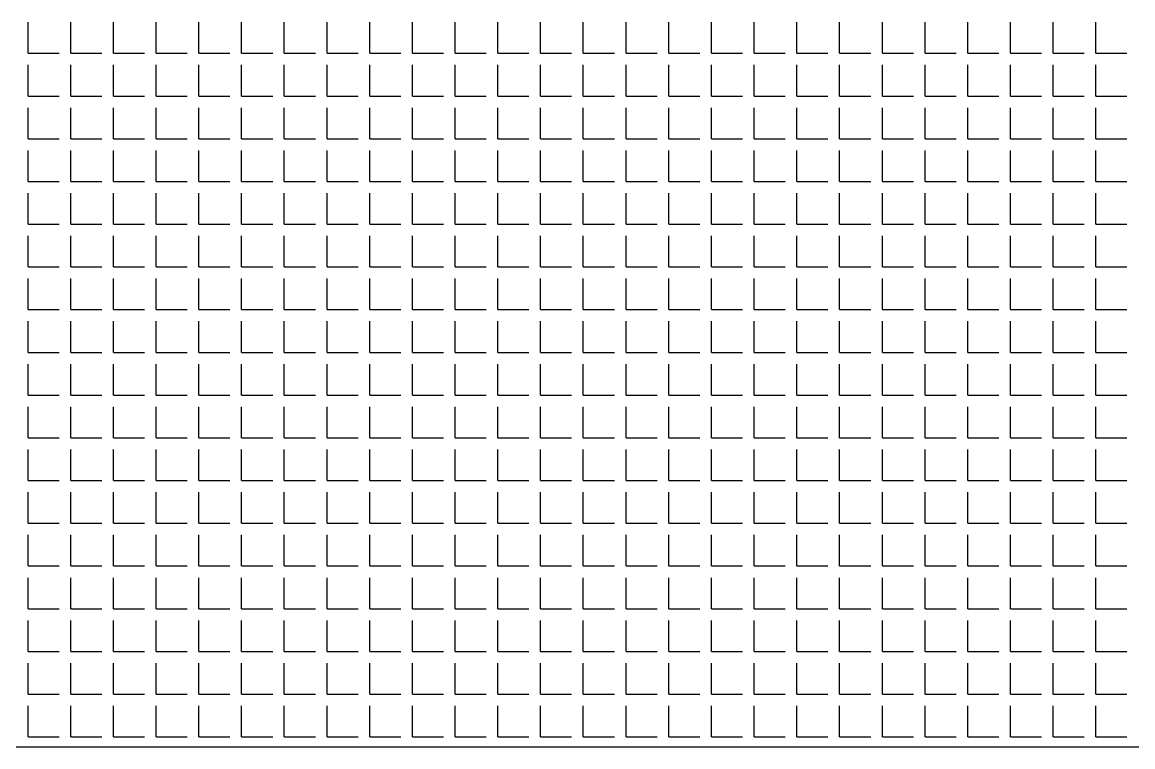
# Model space of a CAD drawing. Header units: millimetres. Extents: x -2063041 to -1932644, y 197605868 to 197643080.
# Drawn here: x -2047919 to -2047783.4, y 197626939.8 to 197627028.2 of the extents above; entities that cross this region are included whole.
import ezdxf

# ---------------------------------------------------------------- set-up
doc = ezdxf.new("R2010")
doc.units = ezdxf.units.MM
doc.layers.add('СКУД', color=7, linetype='Continuous')

msp = doc.modelspace()

# ---------------------------------------------------------------- linework, layer by layer
at = {"layer": 'СКУД', "color": 18, "true_color": 0x000000}
for p, q in [((-2047918.28, 197627024.39), (-2047918.28, 197627028.18)), ((-2047913.07, 197627024.39), (-2047913.07, 197627028.18)), ((-2047907.85, 197627024.39), (-2047907.85, 197627028.18)), ((-2047902.64, 197627024.39), (-2047902.64, 197627028.18)), ((-2047897.43, 197627024.39), (-2047897.43, 197627028.18)), ((-2047892.21, 197627024.39), (-2047892.21, 197627028.18)), ((-2047887, 197627024.39), (-2047887, 197627028.18)), ((-2047881.79, 197627024.39), (-2047881.79, 197627028.18)), ((-2047876.57, 197627024.39), (-2047876.57, 197627028.18)), ((-2047871.36, 197627024.39), (-2047871.36, 197627028.18)), ((-2047866.15, 197627024.39), (-2047866.15, 197627028.18)), ((-2047860.93, 197627024.39), (-2047860.93, 197627028.18)), ((-2047855.72, 197627024.39), (-2047855.72, 197627028.18)), ((-2047850.51, 197627024.39), (-2047850.51, 197627028.18)), ((-2047845.29, 197627024.39), (-2047845.29, 197627028.18)), ((-2047840.08, 197627024.39), (-2047840.08, 197627028.18)), ((-2047834.87, 197627024.39), (-2047834.87, 197627028.18)), ((-2047829.65, 197627024.39), (-2047829.65, 197627028.18)), ((-2047824.44, 197627024.39), (-2047824.44, 197627028.18)), ((-2047819.23, 197627024.39), (-2047819.23, 197627028.18)), ((-2047814.01, 197627024.39), (-2047814.01, 197627028.18)), ((-2047808.8, 197627024.39), (-2047808.8, 197627028.18)), ((-2047803.59, 197627024.39), (-2047803.59, 197627028.18)), ((-2047798.37, 197627024.39), (-2047798.37, 197627028.18)), ((-2047793.16, 197627024.39), (-2047793.16, 197627028.18)), ((-2047787.95, 197627024.39), (-2047787.95, 197627028.18)), ((-2047918.28, 197627024.39), (-2047914.49, 197627024.39)), ((-2047913.07, 197627024.39), (-2047909.27, 197627024.39)), ((-2047907.85, 197627024.39), (-2047904.06, 197627024.39)), ((-2047902.64, 197627024.39), (-2047898.85, 197627024.39)), ((-2047897.43, 197627024.39), (-2047893.63, 197627024.39)), ((-2047892.21, 197627024.39), (-2047888.42, 197627024.39)), ((-2047887, 197627024.39), (-2047883.21, 197627024.39)), ((-2047881.79, 197627024.39), (-2047877.99, 197627024.39)), ((-2047876.57, 197627024.39), (-2047872.78, 197627024.39)), ((-2047871.36, 197627024.39), (-2047867.57, 197627024.39)), ((-2047866.15, 197627024.39), (-2047862.35, 197627024.39)), ((-2047860.93, 197627024.39), (-2047857.14, 197627024.39)), ((-2047855.72, 197627024.39), (-2047851.93, 197627024.39)), ((-2047850.51, 197627024.39), (-2047846.71, 197627024.39)), ((-2047845.29, 197627024.39), (-2047841.5, 197627024.39)), ((-2047840.08, 197627024.39), (-2047836.29, 197627024.39)), ((-2047834.87, 197627024.39), (-2047831.07, 197627024.39)), ((-2047829.65, 197627024.39), (-2047825.86, 197627024.39)), ((-2047824.44, 197627024.39), (-2047820.65, 197627024.39)), ((-2047819.23, 197627024.39), (-2047815.43, 197627024.39)), ((-2047814.01, 197627024.39), (-2047810.22, 197627024.39)), ((-2047808.8, 197627024.39), (-2047805.01, 197627024.39)), ((-2047803.59, 197627024.39), (-2047799.79, 197627024.39)), ((-2047798.37, 197627024.39), (-2047794.58, 197627024.39)), ((-2047793.16, 197627024.39), (-2047789.37, 197627024.39)), ((-2047787.95, 197627024.39), (-2047784.15, 197627024.39)), ((-2047918.28, 197627019.17), (-2047918.28, 197627022.96)), ((-2047913.07, 197627019.17), (-2047913.07, 197627022.96)), ((-2047907.85, 197627019.17), (-2047907.85, 197627022.96)), ((-2047902.64, 197627019.17), (-2047902.64, 197627022.96)), ((-2047897.43, 197627019.17), (-2047897.43, 197627022.96)), ((-2047892.21, 197627019.17), (-2047892.21, 197627022.96)), ((-2047887, 197627019.17), (-2047887, 197627022.96)), ((-2047881.79, 197627019.17), (-2047881.79, 197627022.96)), ((-2047876.57, 197627019.17), (-2047876.57, 197627022.96)), ((-2047871.36, 197627019.17), (-2047871.36, 197627022.96)), ((-2047866.15, 197627019.17), (-2047866.15, 197627022.96)), ((-2047860.93, 197627019.17), (-2047860.93, 197627022.96)), ((-2047855.72, 197627019.17), (-2047855.72, 197627022.96)), ((-2047850.51, 197627019.17), (-2047850.51, 197627022.96)), ((-2047845.29, 197627019.17), (-2047845.29, 197627022.96)), ((-2047840.08, 197627019.17), (-2047840.08, 197627022.96)), ((-2047834.87, 197627019.17), (-2047834.87, 197627022.96)), ((-2047829.65, 197627019.17), (-2047829.65, 197627022.96)), ((-2047824.44, 197627019.17), (-2047824.44, 197627022.96)), ((-2047819.23, 197627019.17), (-2047819.23, 197627022.96)), ((-2047814.01, 197627019.17), (-2047814.01, 197627022.96)), ((-2047808.8, 197627019.17), (-2047808.8, 197627022.96)), ((-2047803.59, 197627019.17), (-2047803.59, 197627022.96)), ((-2047798.37, 197627019.17), (-2047798.37, 197627022.96)), ((-2047793.16, 197627019.17), (-2047793.16, 197627022.96)), ((-2047787.95, 197627019.17), (-2047787.95, 197627022.96)), ((-2047918.28, 197627019.17), (-2047914.49, 197627019.17)), ((-2047913.07, 197627019.17), (-2047909.27, 197627019.17)), ((-2047907.85, 197627019.17), (-2047904.06, 197627019.17)), ((-2047902.64, 197627019.17), (-2047898.85, 197627019.17)), ((-2047897.43, 197627019.17), (-2047893.63, 197627019.17)), ((-2047892.21, 197627019.17), (-2047888.42, 197627019.17)), ((-2047887, 197627019.17), (-2047883.21, 197627019.17)), ((-2047881.79, 197627019.17), (-2047877.99, 197627019.17)), ((-2047876.57, 197627019.17), (-2047872.78, 197627019.17)), ((-2047871.36, 197627019.17), (-2047867.57, 197627019.17)), ((-2047866.15, 197627019.17), (-2047862.35, 197627019.17)), ((-2047860.93, 197627019.17), (-2047857.14, 197627019.17)), ((-2047855.72, 197627019.17), (-2047851.93, 197627019.17)), ((-2047850.51, 197627019.17), (-2047846.71, 197627019.17)), ((-2047845.29, 197627019.17), (-2047841.5, 197627019.17)), ((-2047840.08, 197627019.17), (-2047836.29, 197627019.17)), ((-2047834.87, 197627019.17), (-2047831.07, 197627019.17)), ((-2047829.65, 197627019.17), (-2047825.86, 197627019.17)), ((-2047824.44, 197627019.17), (-2047820.65, 197627019.17)), ((-2047819.23, 197627019.17), (-2047815.43, 197627019.17)), ((-2047814.01, 197627019.17), (-2047810.22, 197627019.17)), ((-2047808.8, 197627019.17), (-2047805.01, 197627019.17)), ((-2047803.59, 197627019.17), (-2047799.79, 197627019.17)), ((-2047798.37, 197627019.17), (-2047794.58, 197627019.17)), ((-2047793.16, 197627019.17), (-2047789.37, 197627019.17)), ((-2047787.95, 197627019.17), (-2047784.15, 197627019.17)), ((-2047918.28, 197627013.96), (-2047918.28, 197627017.75)), ((-2047913.07, 197627013.96), (-2047913.07, 197627017.75)), ((-2047907.85, 197627013.96), (-2047907.85, 197627017.75)), ((-2047902.64, 197627013.96), (-2047902.64, 197627017.75)), ((-2047897.43, 197627013.96), (-2047897.43, 197627017.75)), ((-2047892.21, 197627013.96), (-2047892.21, 197627017.75)), ((-2047887, 197627013.96), (-2047887, 197627017.75)), ((-2047881.79, 197627013.96), (-2047881.79, 197627017.75)), ((-2047876.57, 197627013.96), (-2047876.57, 197627017.75)), ((-2047871.36, 197627013.96), (-2047871.36, 197627017.75)), ((-2047866.15, 197627013.96), (-2047866.15, 197627017.75)), ((-2047860.93, 197627013.96), (-2047860.93, 197627017.75)), ((-2047855.72, 197627013.96), (-2047855.72, 197627017.75)), ((-2047850.51, 197627013.96), (-2047850.51, 197627017.75)), ((-2047845.29, 197627013.96), (-2047845.29, 197627017.75)), ((-2047840.08, 197627013.96), (-2047840.08, 197627017.75)), ((-2047834.87, 197627013.96), (-2047834.87, 197627017.75)), ((-2047829.65, 197627013.96), (-2047829.65, 197627017.75)), ((-2047824.44, 197627013.96), (-2047824.44, 197627017.75)), ((-2047819.23, 197627013.96), (-2047819.23, 197627017.75)), ((-2047814.01, 197627013.96), (-2047814.01, 197627017.75)), ((-2047808.8, 197627013.96), (-2047808.8, 197627017.75)), ((-2047803.59, 197627013.96), (-2047803.59, 197627017.75)), ((-2047798.37, 197627013.96), (-2047798.37, 197627017.75)), ((-2047793.16, 197627013.96), (-2047793.16, 197627017.75)), ((-2047787.95, 197627013.96), (-2047787.95, 197627017.75)), ((-2047918.28, 197627013.96), (-2047914.49, 197627013.96)), ((-2047913.07, 197627013.96), (-2047909.27, 197627013.96)), ((-2047907.85, 197627013.96), (-2047904.06, 197627013.96)), ((-2047902.64, 197627013.96), (-2047898.85, 197627013.96)), ((-2047897.43, 197627013.96), (-2047893.63, 197627013.96)), ((-2047892.21, 197627013.96), (-2047888.42, 197627013.96)), ((-2047887, 197627013.96), (-2047883.21, 197627013.96)), ((-2047881.79, 197627013.96), (-2047877.99, 197627013.96)), ((-2047876.57, 197627013.96), (-2047872.78, 197627013.96)), ((-2047871.36, 197627013.96), (-2047867.57, 197627013.96)), ((-2047866.15, 197627013.96), (-2047862.35, 197627013.96)), ((-2047860.93, 197627013.96), (-2047857.14, 197627013.96)), ((-2047855.72, 197627013.96), (-2047851.93, 197627013.96)), ((-2047850.51, 197627013.96), (-2047846.71, 197627013.96)), ((-2047845.29, 197627013.96), (-2047841.5, 197627013.96)), ((-2047840.08, 197627013.96), (-2047836.29, 197627013.96)), ((-2047834.87, 197627013.96), (-2047831.07, 197627013.96)), ((-2047829.65, 197627013.96), (-2047825.86, 197627013.96)), ((-2047824.44, 197627013.96), (-2047820.65, 197627013.96)), ((-2047819.23, 197627013.96), (-2047815.43, 197627013.96)), ((-2047814.01, 197627013.96), (-2047810.22, 197627013.96)), ((-2047808.8, 197627013.96), (-2047805.01, 197627013.96)), ((-2047803.59, 197627013.96), (-2047799.79, 197627013.96)), ((-2047798.37, 197627013.96), (-2047794.58, 197627013.96)), ((-2047793.16, 197627013.96), (-2047789.37, 197627013.96)), ((-2047787.95, 197627013.96), (-2047784.15, 197627013.96)), ((-2047918.28, 197627008.75), (-2047918.28, 197627012.54)), ((-2047913.07, 197627008.75), (-2047913.07, 197627012.54)), ((-2047907.85, 197627008.75), (-2047907.85, 197627012.54)), ((-2047902.64, 197627008.75), (-2047902.64, 197627012.54)), ((-2047897.43, 197627008.75), (-2047897.43, 197627012.54)), ((-2047892.21, 197627008.75), (-2047892.21, 197627012.54)), ((-2047887, 197627008.75), (-2047887, 197627012.54)), ((-2047881.79, 197627008.75), (-2047881.79, 197627012.54)), ((-2047876.57, 197627008.75), (-2047876.57, 197627012.54)), ((-2047871.36, 197627008.75), (-2047871.36, 197627012.54)), ((-2047866.15, 197627008.75), (-2047866.15, 197627012.54)), ((-2047860.93, 197627008.75), (-2047860.93, 197627012.54)), ((-2047855.72, 197627008.75), (-2047855.72, 197627012.54)), ((-2047850.51, 197627008.75), (-2047850.51, 197627012.54)), ((-2047845.29, 197627008.75), (-2047845.29, 197627012.54)), ((-2047840.08, 197627008.75), (-2047840.08, 197627012.54)), ((-2047834.87, 197627008.75), (-2047834.87, 197627012.54)), ((-2047829.65, 197627008.75), (-2047829.65, 197627012.54)), ((-2047824.44, 197627008.75), (-2047824.44, 197627012.54)), ((-2047819.23, 197627008.75), (-2047819.23, 197627012.54)), ((-2047814.01, 197627008.75), (-2047814.01, 197627012.54)), ((-2047808.8, 197627008.75), (-2047808.8, 197627012.54)), ((-2047803.59, 197627008.75), (-2047803.59, 197627012.54)), ((-2047798.37, 197627008.75), (-2047798.37, 197627012.54)), ((-2047793.16, 197627008.75), (-2047793.16, 197627012.54)), ((-2047787.95, 197627008.75), (-2047787.95, 197627012.54)), ((-2047918.28, 197627008.75), (-2047914.49, 197627008.75)), ((-2047913.07, 197627008.75), (-2047909.27, 197627008.75)), ((-2047907.85, 197627008.75), (-2047904.06, 197627008.75)), ((-2047902.64, 197627008.75), (-2047898.85, 197627008.75)), ((-2047897.43, 197627008.75), (-2047893.63, 197627008.75)), ((-2047892.21, 197627008.75), (-2047888.42, 197627008.75)), ((-2047887, 197627008.75), (-2047883.21, 197627008.75)), ((-2047881.79, 197627008.75), (-2047877.99, 197627008.75)), ((-2047876.57, 197627008.75), (-2047872.78, 197627008.75)), ((-2047871.36, 197627008.75), (-2047867.57, 197627008.75)), ((-2047866.15, 197627008.75), (-2047862.35, 197627008.75)), ((-2047860.93, 197627008.75), (-2047857.14, 197627008.75)), ((-2047855.72, 197627008.75), (-2047851.93, 197627008.75)), ((-2047850.51, 197627008.75), (-2047846.71, 197627008.75)), ((-2047845.29, 197627008.75), (-2047841.5, 197627008.75)), ((-2047840.08, 197627008.75), (-2047836.29, 197627008.75)), ((-2047834.87, 197627008.75), (-2047831.07, 197627008.75)), ((-2047829.65, 197627008.75), (-2047825.86, 197627008.75)), ((-2047824.44, 197627008.75), (-2047820.65, 197627008.75)), ((-2047819.23, 197627008.75), (-2047815.43, 197627008.75)), ((-2047814.01, 197627008.75), (-2047810.22, 197627008.75)), ((-2047808.8, 197627008.75), (-2047805.01, 197627008.75)), ((-2047803.59, 197627008.75), (-2047799.79, 197627008.75)), ((-2047798.37, 197627008.75), (-2047794.58, 197627008.75)), ((-2047793.16, 197627008.75), (-2047789.37, 197627008.75)), ((-2047787.95, 197627008.75), (-2047784.15, 197627008.75)), ((-2047918.28, 197627003.53), (-2047918.28, 197627007.32)), ((-2047913.07, 197627003.53), (-2047913.07, 197627007.32)), ((-2047907.85, 197627003.53), (-2047907.85, 197627007.32)), ((-2047902.64, 197627003.53), (-2047902.64, 197627007.32)), ((-2047897.43, 197627003.53), (-2047897.43, 197627007.32)), ((-2047892.21, 197627003.53), (-2047892.21, 197627007.32)), ((-2047887, 197627003.53), (-2047887, 197627007.32)), ((-2047881.79, 197627003.53), (-2047881.79, 197627007.32)), ((-2047876.57, 197627003.53), (-2047876.57, 197627007.32)), ((-2047871.36, 197627003.53), (-2047871.36, 197627007.32)), ((-2047866.15, 197627003.53), (-2047866.15, 197627007.32)), ((-2047860.93, 197627003.53), (-2047860.93, 197627007.32)), ((-2047855.72, 197627003.53), (-2047855.72, 197627007.32)), ((-2047850.51, 197627003.53), (-2047850.51, 197627007.32)), ((-2047845.29, 197627003.53), (-2047845.29, 197627007.32)), ((-2047840.08, 197627003.53), (-2047840.08, 197627007.32)), ((-2047834.87, 197627003.53), (-2047834.87, 197627007.32)), ((-2047829.65, 197627003.53), (-2047829.65, 197627007.32)), ((-2047824.44, 197627003.53), (-2047824.44, 197627007.32)), ((-2047819.23, 197627003.53), (-2047819.23, 197627007.32)), ((-2047814.01, 197627003.53), (-2047814.01, 197627007.32)), ((-2047808.8, 197627003.53), (-2047808.8, 197627007.32)), ((-2047803.59, 197627003.53), (-2047803.59, 197627007.32)), ((-2047798.37, 197627003.53), (-2047798.37, 197627007.32)), ((-2047793.16, 197627003.53), (-2047793.16, 197627007.32)), ((-2047787.95, 197627003.53), (-2047787.95, 197627007.32)), ((-2047918.28, 197627003.53), (-2047914.49, 197627003.53)), ((-2047913.07, 197627003.53), (-2047909.27, 197627003.53)), ((-2047907.85, 197627003.53), (-2047904.06, 197627003.53)), ((-2047902.64, 197627003.53), (-2047898.85, 197627003.53)), ((-2047897.43, 197627003.53), (-2047893.63, 197627003.53)), ((-2047892.21, 197627003.53), (-2047888.42, 197627003.53)), ((-2047887, 197627003.53), (-2047883.21, 197627003.53)), ((-2047881.79, 197627003.53), (-2047877.99, 197627003.53)), ((-2047876.57, 197627003.53), (-2047872.78, 197627003.53)), ((-2047871.36, 197627003.53), (-2047867.57, 197627003.53)), ((-2047866.15, 197627003.53), (-2047862.35, 197627003.53)), ((-2047860.93, 197627003.53), (-2047857.14, 197627003.53)), ((-2047855.72, 197627003.53), (-2047851.93, 197627003.53)), ((-2047850.51, 197627003.53), (-2047846.71, 197627003.53)), ((-2047845.29, 197627003.53), (-2047841.5, 197627003.53)), ((-2047840.08, 197627003.53), (-2047836.29, 197627003.53)), ((-2047834.87, 197627003.53), (-2047831.07, 197627003.53)), ((-2047829.65, 197627003.53), (-2047825.86, 197627003.53)), ((-2047824.44, 197627003.53), (-2047820.65, 197627003.53)), ((-2047819.23, 197627003.53), (-2047815.43, 197627003.53)), ((-2047814.01, 197627003.53), (-2047810.22, 197627003.53)), ((-2047808.8, 197627003.53), (-2047805.01, 197627003.53)), ((-2047803.59, 197627003.53), (-2047799.79, 197627003.53)), ((-2047798.37, 197627003.53), (-2047794.58, 197627003.53)), ((-2047793.16, 197627003.53), (-2047789.37, 197627003.53)), ((-2047787.95, 197627003.53), (-2047784.15, 197627003.53)), ((-2047918.28, 197626998.32), (-2047918.28, 197627002.11)), ((-2047913.07, 197626998.32), (-2047913.07, 197627002.11)), ((-2047907.85, 197626998.32), (-2047907.85, 197627002.11)), ((-2047902.64, 197626998.32), (-2047902.64, 197627002.11)), ((-2047897.43, 197626998.32), (-2047897.43, 197627002.11)), ((-2047892.21, 197626998.32), (-2047892.21, 197627002.11)), ((-2047887, 197626998.32), (-2047887, 197627002.11)), ((-2047881.79, 197626998.32), (-2047881.79, 197627002.11)), ((-2047876.57, 197626998.32), (-2047876.57, 197627002.11)), ((-2047871.36, 197626998.32), (-2047871.36, 197627002.11)), ((-2047866.15, 197626998.32), (-2047866.15, 197627002.11)), ((-2047860.93, 197626998.32), (-2047860.93, 197627002.11)), ((-2047855.72, 197626998.32), (-2047855.72, 197627002.11)), ((-2047850.51, 197626998.32), (-2047850.51, 197627002.11)), ((-2047845.29, 197626998.32), (-2047845.29, 197627002.11)), ((-2047840.08, 197626998.32), (-2047840.08, 197627002.11)), ((-2047834.87, 197626998.32), (-2047834.87, 197627002.11)), ((-2047829.65, 197626998.32), (-2047829.65, 197627002.11)), ((-2047824.44, 197626998.32), (-2047824.44, 197627002.11)), ((-2047819.23, 197626998.32), (-2047819.23, 197627002.11)), ((-2047814.01, 197626998.32), (-2047814.01, 197627002.11)), ((-2047808.8, 197626998.32), (-2047808.8, 197627002.11)), ((-2047803.59, 197626998.32), (-2047803.59, 197627002.11)), ((-2047798.37, 197626998.32), (-2047798.37, 197627002.11)), ((-2047793.16, 197626998.32), (-2047793.16, 197627002.11)), ((-2047787.95, 197626998.32), (-2047787.95, 197627002.11)), ((-2047918.28, 197626998.32), (-2047914.49, 197626998.32)), ((-2047913.07, 197626998.32), (-2047909.27, 197626998.32)), ((-2047907.85, 197626998.32), (-2047904.06, 197626998.32)), ((-2047902.64, 197626998.32), (-2047898.85, 197626998.32)), ((-2047897.43, 197626998.32), (-2047893.63, 197626998.32)), ((-2047892.21, 197626998.32), (-2047888.42, 197626998.32)), ((-2047887, 197626998.32), (-2047883.21, 197626998.32)), ((-2047881.79, 197626998.32), (-2047877.99, 197626998.32)), ((-2047876.57, 197626998.32), (-2047872.78, 197626998.32)), ((-2047871.36, 197626998.32), (-2047867.57, 197626998.32)), ((-2047866.15, 197626998.32), (-2047862.35, 197626998.32)), ((-2047860.93, 197626998.32), (-2047857.14, 197626998.32)), ((-2047855.72, 197626998.32), (-2047851.93, 197626998.32)), ((-2047850.51, 197626998.32), (-2047846.71, 197626998.32)), ((-2047845.29, 197626998.32), (-2047841.5, 197626998.32)), ((-2047840.08, 197626998.32), (-2047836.29, 197626998.32)), ((-2047834.87, 197626998.32), (-2047831.07, 197626998.32)), ((-2047829.65, 197626998.32), (-2047825.86, 197626998.32)), ((-2047824.44, 197626998.32), (-2047820.65, 197626998.32)), ((-2047819.23, 197626998.32), (-2047815.43, 197626998.32)), ((-2047814.01, 197626998.32), (-2047810.22, 197626998.32)), ((-2047808.8, 197626998.32), (-2047805.01, 197626998.32)), ((-2047803.59, 197626998.32), (-2047799.79, 197626998.32)), ((-2047798.37, 197626998.32), (-2047794.58, 197626998.32)), ((-2047793.16, 197626998.32), (-2047789.37, 197626998.32)), ((-2047787.95, 197626998.32), (-2047784.15, 197626998.32)), ((-2047918.28, 197626993.11), (-2047918.28, 197626996.9)), ((-2047913.07, 197626993.11), (-2047913.07, 197626996.9)), ((-2047907.85, 197626993.11), (-2047907.85, 197626996.9)), ((-2047902.64, 197626993.11), (-2047902.64, 197626996.9)), ((-2047897.43, 197626993.11), (-2047897.43, 197626996.9)), ((-2047892.21, 197626993.11), (-2047892.21, 197626996.9)), ((-2047887, 197626993.11), (-2047887, 197626996.9)), ((-2047881.79, 197626993.11), (-2047881.79, 197626996.9)), ((-2047876.57, 197626993.11), (-2047876.57, 197626996.9)), ((-2047871.36, 197626993.11), (-2047871.36, 197626996.9)), ((-2047866.15, 197626993.11), (-2047866.15, 197626996.9)), ((-2047860.93, 197626993.11), (-2047860.93, 197626996.9)), ((-2047855.72, 197626993.11), (-2047855.72, 197626996.9)), ((-2047850.51, 197626993.11), (-2047850.51, 197626996.9)), ((-2047845.29, 197626993.11), (-2047845.29, 197626996.9)), ((-2047840.08, 197626993.11), (-2047840.08, 197626996.9)), ((-2047834.87, 197626993.11), (-2047834.87, 197626996.9)), ((-2047829.65, 197626993.11), (-2047829.65, 197626996.9)), ((-2047824.44, 197626993.11), (-2047824.44, 197626996.9)), ((-2047819.23, 197626993.11), (-2047819.23, 197626996.9)), ((-2047814.01, 197626993.11), (-2047814.01, 197626996.9)), ((-2047808.8, 197626993.11), (-2047808.8, 197626996.9)), ((-2047803.59, 197626993.11), (-2047803.59, 197626996.9)), ((-2047798.37, 197626993.11), (-2047798.37, 197626996.9)), ((-2047793.16, 197626993.11), (-2047793.16, 197626996.9)), ((-2047787.95, 197626993.11), (-2047787.95, 197626996.9)), ((-2047918.28, 197626993.11), (-2047914.49, 197626993.11)), ((-2047913.07, 197626993.11), (-2047909.27, 197626993.11)), ((-2047907.85, 197626993.11), (-2047904.06, 197626993.11)), ((-2047902.64, 197626993.11), (-2047898.85, 197626993.11)), ((-2047897.43, 197626993.11), (-2047893.63, 197626993.11)), ((-2047892.21, 197626993.11), (-2047888.42, 197626993.11)), ((-2047887, 197626993.11), (-2047883.21, 197626993.11)), ((-2047881.79, 197626993.11), (-2047877.99, 197626993.11)), ((-2047876.57, 197626993.11), (-2047872.78, 197626993.11)), ((-2047871.36, 197626993.11), (-2047867.57, 197626993.11)), ((-2047866.15, 197626993.11), (-2047862.35, 197626993.11)), ((-2047860.93, 197626993.11), (-2047857.14, 197626993.11)), ((-2047855.72, 197626993.11), (-2047851.93, 197626993.11)), ((-2047850.51, 197626993.11), (-2047846.71, 197626993.11)), ((-2047845.29, 197626993.11), (-2047841.5, 197626993.11)), ((-2047840.08, 197626993.11), (-2047836.29, 197626993.11)), ((-2047834.87, 197626993.11), (-2047831.07, 197626993.11)), ((-2047829.65, 197626993.11), (-2047825.86, 197626993.11)), ((-2047824.44, 197626993.11), (-2047820.65, 197626993.11)), ((-2047819.23, 197626993.11), (-2047815.43, 197626993.11)), ((-2047814.01, 197626993.11), (-2047810.22, 197626993.11)), ((-2047808.8, 197626993.11), (-2047805.01, 197626993.11)), ((-2047803.59, 197626993.11), (-2047799.79, 197626993.11)), ((-2047798.37, 197626993.11), (-2047794.58, 197626993.11)), ((-2047793.16, 197626993.11), (-2047789.37, 197626993.11)), ((-2047787.95, 197626993.11), (-2047784.15, 197626993.11)), ((-2047918.28, 197626987.89), (-2047918.28, 197626991.68)), ((-2047913.07, 197626987.89), (-2047913.07, 197626991.68)), ((-2047907.85, 197626987.89), (-2047907.85, 197626991.68)), ((-2047902.64, 197626987.89), (-2047902.64, 197626991.68)), ((-2047897.43, 197626987.89), (-2047897.43, 197626991.68)), ((-2047892.21, 197626987.89), (-2047892.21, 197626991.68)), ((-2047887, 197626987.89), (-2047887, 197626991.68)), ((-2047881.79, 197626987.89), (-2047881.79, 197626991.68)), ((-2047876.57, 197626987.89), (-2047876.57, 197626991.68)), ((-2047871.36, 197626987.89), (-2047871.36, 197626991.68)), ((-2047866.15, 197626987.89), (-2047866.15, 197626991.68)), ((-2047860.93, 197626987.89), (-2047860.93, 197626991.68)), ((-2047855.72, 197626987.89), (-2047855.72, 197626991.68)), ((-2047850.51, 197626987.89), (-2047850.51, 197626991.68)), ((-2047845.29, 197626987.89), (-2047845.29, 197626991.68)), ((-2047840.08, 197626987.89), (-2047840.08, 197626991.68)), ((-2047834.87, 197626987.89), (-2047834.87, 197626991.68)), ((-2047829.65, 197626987.89), (-2047829.65, 197626991.68)), ((-2047824.44, 197626987.89), (-2047824.44, 197626991.68)), ((-2047819.23, 197626987.89), (-2047819.23, 197626991.68)), ((-2047814.01, 197626987.89), (-2047814.01, 197626991.68)), ((-2047808.8, 197626987.89), (-2047808.8, 197626991.68)), ((-2047803.59, 197626987.89), (-2047803.59, 197626991.68)), ((-2047798.37, 197626987.89), (-2047798.37, 197626991.68)), ((-2047793.16, 197626987.89), (-2047793.16, 197626991.68)), ((-2047787.95, 197626987.89), (-2047787.95, 197626991.68)), ((-2047918.28, 197626987.89), (-2047914.49, 197626987.89)), ((-2047913.07, 197626987.89), (-2047909.27, 197626987.89)), ((-2047907.85, 197626987.89), (-2047904.06, 197626987.89)), ((-2047902.64, 197626987.89), (-2047898.85, 197626987.89)), ((-2047897.43, 197626987.89), (-2047893.63, 197626987.89)), ((-2047892.21, 197626987.89), (-2047888.42, 197626987.89)), ((-2047887, 197626987.89), (-2047883.21, 197626987.89)), ((-2047881.79, 197626987.89), (-2047877.99, 197626987.89)), ((-2047876.57, 197626987.89), (-2047872.78, 197626987.89)), ((-2047871.36, 197626987.89), (-2047867.57, 197626987.89)), ((-2047866.15, 197626987.89), (-2047862.35, 197626987.89)), ((-2047860.93, 197626987.89), (-2047857.14, 197626987.89)), ((-2047855.72, 197626987.89), (-2047851.93, 197626987.89)), ((-2047850.51, 197626987.89), (-2047846.71, 197626987.89)), ((-2047845.29, 197626987.89), (-2047841.5, 197626987.89)), ((-2047840.08, 197626987.89), (-2047836.29, 197626987.89)), ((-2047834.87, 197626987.89), (-2047831.07, 197626987.89)), ((-2047829.65, 197626987.89), (-2047825.86, 197626987.89)), ((-2047824.44, 197626987.89), (-2047820.65, 197626987.89)), ((-2047819.23, 197626987.89), (-2047815.43, 197626987.89)), ((-2047814.01, 197626987.89), (-2047810.22, 197626987.89)), ((-2047808.8, 197626987.89), (-2047805.01, 197626987.89)), ((-2047803.59, 197626987.89), (-2047799.79, 197626987.89)), ((-2047798.37, 197626987.89), (-2047794.58, 197626987.89)), ((-2047793.16, 197626987.89), (-2047789.37, 197626987.89)), ((-2047787.95, 197626987.89), (-2047784.15, 197626987.89)), ((-2047918.28, 197626982.68), (-2047918.28, 197626986.47)), ((-2047913.07, 197626982.68), (-2047913.07, 197626986.47)), ((-2047907.85, 197626982.68), (-2047907.85, 197626986.47)), ((-2047902.64, 197626982.68), (-2047902.64, 197626986.47)), ((-2047897.43, 197626982.68), (-2047897.43, 197626986.47)), ((-2047892.21, 197626982.68), (-2047892.21, 197626986.47)), ((-2047887, 197626982.68), (-2047887, 197626986.47)), ((-2047881.79, 197626982.68), (-2047881.79, 197626986.47)), ((-2047876.57, 197626982.68), (-2047876.57, 197626986.47)), ((-2047871.36, 197626982.68), (-2047871.36, 197626986.47)), ((-2047866.15, 197626982.68), (-2047866.15, 197626986.47)), ((-2047860.93, 197626982.68), (-2047860.93, 197626986.47)), ((-2047855.72, 197626982.68), (-2047855.72, 197626986.47)), ((-2047850.51, 197626982.68), (-2047850.51, 197626986.47)), ((-2047845.29, 197626982.68), (-2047845.29, 197626986.47)), ((-2047840.08, 197626982.68), (-2047840.08, 197626986.47)), ((-2047834.87, 197626982.68), (-2047834.87, 197626986.47)), ((-2047829.65, 197626982.68), (-2047829.65, 197626986.47)), ((-2047824.44, 197626982.68), (-2047824.44, 197626986.47)), ((-2047819.23, 197626982.68), (-2047819.23, 197626986.47)), ((-2047814.01, 197626982.68), (-2047814.01, 197626986.47)), ((-2047808.8, 197626982.68), (-2047808.8, 197626986.47)), ((-2047803.59, 197626982.68), (-2047803.59, 197626986.47)), ((-2047798.37, 197626982.68), (-2047798.37, 197626986.47)), ((-2047793.16, 197626982.68), (-2047793.16, 197626986.47)), ((-2047787.95, 197626982.68), (-2047787.95, 197626986.47)), ((-2047918.28, 197626982.68), (-2047914.49, 197626982.68)), ((-2047913.07, 197626982.68), (-2047909.27, 197626982.68)), ((-2047907.85, 197626982.68), (-2047904.06, 197626982.68)), ((-2047902.64, 197626982.68), (-2047898.85, 197626982.68)), ((-2047897.43, 197626982.68), (-2047893.63, 197626982.68)), ((-2047892.21, 197626982.68), (-2047888.42, 197626982.68)), ((-2047887, 197626982.68), (-2047883.21, 197626982.68)), ((-2047881.79, 197626982.68), (-2047877.99, 197626982.68)), ((-2047876.57, 197626982.68), (-2047872.78, 197626982.68)), ((-2047871.36, 197626982.68), (-2047867.57, 197626982.68)), ((-2047866.15, 197626982.68), (-2047862.35, 197626982.68)), ((-2047860.93, 197626982.68), (-2047857.14, 197626982.68)), ((-2047855.72, 197626982.68), (-2047851.93, 197626982.68)), ((-2047850.51, 197626982.68), (-2047846.71, 197626982.68)), ((-2047845.29, 197626982.68), (-2047841.5, 197626982.68)), ((-2047840.08, 197626982.68), (-2047836.29, 197626982.68)), ((-2047834.87, 197626982.68), (-2047831.07, 197626982.68)), ((-2047829.65, 197626982.68), (-2047825.86, 197626982.68)), ((-2047824.44, 197626982.68), (-2047820.65, 197626982.68)), ((-2047819.23, 197626982.68), (-2047815.43, 197626982.68)), ((-2047814.01, 197626982.68), (-2047810.22, 197626982.68)), ((-2047808.8, 197626982.68), (-2047805.01, 197626982.68)), ((-2047803.59, 197626982.68), (-2047799.79, 197626982.68)), ((-2047798.37, 197626982.68), (-2047794.58, 197626982.68)), ((-2047793.16, 197626982.68), (-2047789.37, 197626982.68)), ((-2047787.95, 197626982.68), (-2047784.15, 197626982.68)), ((-2047918.28, 197626977.47), (-2047918.28, 197626981.26)), ((-2047913.07, 197626977.47), (-2047913.07, 197626981.26)), ((-2047907.85, 197626977.47), (-2047907.85, 197626981.26)), ((-2047902.64, 197626977.47), (-2047902.64, 197626981.26)), ((-2047897.43, 197626977.47), (-2047897.43, 197626981.26)), ((-2047892.21, 197626977.47), (-2047892.21, 197626981.26)), ((-2047887, 197626977.47), (-2047887, 197626981.26)), ((-2047881.79, 197626977.47), (-2047881.79, 197626981.26)), ((-2047876.57, 197626977.47), (-2047876.57, 197626981.26)), ((-2047871.36, 197626977.47), (-2047871.36, 197626981.26)), ((-2047866.15, 197626977.47), (-2047866.15, 197626981.26)), ((-2047860.93, 197626977.47), (-2047860.93, 197626981.26)), ((-2047855.72, 197626977.47), (-2047855.72, 197626981.26)), ((-2047850.51, 197626977.47), (-2047850.51, 197626981.26)), ((-2047845.29, 197626977.47), (-2047845.29, 197626981.26)), ((-2047840.08, 197626977.47), (-2047840.08, 197626981.26)), ((-2047834.87, 197626977.47), (-2047834.87, 197626981.26)), ((-2047829.65, 197626977.47), (-2047829.65, 197626981.26)), ((-2047824.44, 197626977.47), (-2047824.44, 197626981.26)), ((-2047819.23, 197626977.47), (-2047819.23, 197626981.26)), ((-2047814.01, 197626977.47), (-2047814.01, 197626981.26)), ((-2047808.8, 197626977.47), (-2047808.8, 197626981.26)), ((-2047803.59, 197626977.47), (-2047803.59, 197626981.26)), ((-2047798.37, 197626977.47), (-2047798.37, 197626981.26)), ((-2047793.16, 197626977.47), (-2047793.16, 197626981.26)), ((-2047787.95, 197626977.47), (-2047787.95, 197626981.26)), ((-2047918.28, 197626977.47), (-2047914.49, 197626977.47)), ((-2047913.07, 197626977.47), (-2047909.27, 197626977.47)), ((-2047907.85, 197626977.47), (-2047904.06, 197626977.47)), ((-2047902.64, 197626977.47), (-2047898.85, 197626977.47)), ((-2047897.43, 197626977.47), (-2047893.63, 197626977.47)), ((-2047892.21, 197626977.47), (-2047888.42, 197626977.47)), ((-2047887, 197626977.47), (-2047883.21, 197626977.47)), ((-2047881.79, 197626977.47), (-2047877.99, 197626977.47)), ((-2047876.57, 197626977.47), (-2047872.78, 197626977.47)), ((-2047871.36, 197626977.47), (-2047867.57, 197626977.47)), ((-2047866.15, 197626977.47), (-2047862.35, 197626977.47)), ((-2047860.93, 197626977.47), (-2047857.14, 197626977.47)), ((-2047855.72, 197626977.47), (-2047851.93, 197626977.47)), ((-2047850.51, 197626977.47), (-2047846.71, 197626977.47)), ((-2047845.29, 197626977.47), (-2047841.5, 197626977.47)), ((-2047840.08, 197626977.47), (-2047836.29, 197626977.47)), ((-2047834.87, 197626977.47), (-2047831.07, 197626977.47)), ((-2047829.65, 197626977.47), (-2047825.86, 197626977.47)), ((-2047824.44, 197626977.47), (-2047820.65, 197626977.47)), ((-2047819.23, 197626977.47), (-2047815.43, 197626977.47)), ((-2047814.01, 197626977.47), (-2047810.22, 197626977.47)), ((-2047808.8, 197626977.47), (-2047805.01, 197626977.47)), ((-2047803.59, 197626977.47), (-2047799.79, 197626977.47)), ((-2047798.37, 197626977.47), (-2047794.58, 197626977.47)), ((-2047793.16, 197626977.47), (-2047789.37, 197626977.47)), ((-2047787.95, 197626977.47), (-2047784.15, 197626977.47)), ((-2047918.28, 197626972.25), (-2047918.28, 197626976.04)), ((-2047913.07, 197626972.25), (-2047913.07, 197626976.04)), ((-2047907.85, 197626972.25), (-2047907.85, 197626976.04)), ((-2047902.64, 197626972.25), (-2047902.64, 197626976.04)), ((-2047897.43, 197626972.25), (-2047897.43, 197626976.04)), ((-2047892.21, 197626972.25), (-2047892.21, 197626976.04)), ((-2047887, 197626972.25), (-2047887, 197626976.04)), ((-2047881.79, 197626972.25), (-2047881.79, 197626976.04)), ((-2047876.57, 197626972.25), (-2047876.57, 197626976.04)), ((-2047871.36, 197626972.25), (-2047871.36, 197626976.04)), ((-2047866.15, 197626972.25), (-2047866.15, 197626976.04)), ((-2047860.93, 197626972.25), (-2047860.93, 197626976.04)), ((-2047855.72, 197626972.25), (-2047855.72, 197626976.04)), ((-2047850.51, 197626972.25), (-2047850.51, 197626976.04)), ((-2047845.29, 197626972.25), (-2047845.29, 197626976.04)), ((-2047840.08, 197626972.25), (-2047840.08, 197626976.04)), ((-2047834.87, 197626972.25), (-2047834.87, 197626976.04)), ((-2047829.65, 197626972.25), (-2047829.65, 197626976.04)), ((-2047824.44, 197626972.25), (-2047824.44, 197626976.04)), ((-2047819.23, 197626972.25), (-2047819.23, 197626976.04)), ((-2047814.01, 197626972.25), (-2047814.01, 197626976.04)), ((-2047808.8, 197626972.25), (-2047808.8, 197626976.04)), ((-2047803.59, 197626972.25), (-2047803.59, 197626976.04)), ((-2047798.37, 197626972.25), (-2047798.37, 197626976.04)), ((-2047793.16, 197626972.25), (-2047793.16, 197626976.04)), ((-2047787.95, 197626972.25), (-2047787.95, 197626976.04)), ((-2047918.28, 197626972.25), (-2047914.49, 197626972.25)), ((-2047913.07, 197626972.25), (-2047909.27, 197626972.25)), ((-2047907.85, 197626972.25), (-2047904.06, 197626972.25)), ((-2047902.64, 197626972.25), (-2047898.85, 197626972.25)), ((-2047897.43, 197626972.25), (-2047893.63, 197626972.25)), ((-2047892.21, 197626972.25), (-2047888.42, 197626972.25)), ((-2047887, 197626972.25), (-2047883.21, 197626972.25)), ((-2047881.79, 197626972.25), (-2047877.99, 197626972.25)), ((-2047876.57, 197626972.25), (-2047872.78, 197626972.25)), ((-2047871.36, 197626972.25), (-2047867.57, 197626972.25)), ((-2047866.15, 197626972.25), (-2047862.35, 197626972.25)), ((-2047860.93, 197626972.25), (-2047857.14, 197626972.25)), ((-2047855.72, 197626972.25), (-2047851.93, 197626972.25)), ((-2047850.51, 197626972.25), (-2047846.71, 197626972.25)), ((-2047845.29, 197626972.25), (-2047841.5, 197626972.25)), ((-2047840.08, 197626972.25), (-2047836.29, 197626972.25)), ((-2047834.87, 197626972.25), (-2047831.07, 197626972.25)), ((-2047829.65, 197626972.25), (-2047825.86, 197626972.25)), ((-2047824.44, 197626972.25), (-2047820.65, 197626972.25)), ((-2047819.23, 197626972.25), (-2047815.43, 197626972.25)), ((-2047814.01, 197626972.25), (-2047810.22, 197626972.25)), ((-2047808.8, 197626972.25), (-2047805.01, 197626972.25)), ((-2047803.59, 197626972.25), (-2047799.79, 197626972.25)), ((-2047798.37, 197626972.25), (-2047794.58, 197626972.25)), ((-2047793.16, 197626972.25), (-2047789.37, 197626972.25)), ((-2047787.95, 197626972.25), (-2047784.15, 197626972.25)), ((-2047918.28, 197626967.04), (-2047918.28, 197626970.83)), ((-2047913.07, 197626967.04), (-2047913.07, 197626970.83)), ((-2047907.85, 197626967.04), (-2047907.85, 197626970.83)), ((-2047902.64, 197626967.04), (-2047902.64, 197626970.83)), ((-2047897.43, 197626967.04), (-2047897.43, 197626970.83)), ((-2047892.21, 197626967.04), (-2047892.21, 197626970.83)), ((-2047887, 197626967.04), (-2047887, 197626970.83)), ((-2047881.79, 197626967.04), (-2047881.79, 197626970.83)), ((-2047876.57, 197626967.04), (-2047876.57, 197626970.83)), ((-2047871.36, 197626967.04), (-2047871.36, 197626970.83)), ((-2047866.15, 197626967.04), (-2047866.15, 197626970.83)), ((-2047860.93, 197626967.04), (-2047860.93, 197626970.83)), ((-2047855.72, 197626967.04), (-2047855.72, 197626970.83)), ((-2047850.51, 197626967.04), (-2047850.51, 197626970.83)), ((-2047845.29, 197626967.04), (-2047845.29, 197626970.83)), ((-2047840.08, 197626967.04), (-2047840.08, 197626970.83)), ((-2047834.87, 197626967.04), (-2047834.87, 197626970.83)), ((-2047829.65, 197626967.04), (-2047829.65, 197626970.83)), ((-2047824.44, 197626967.04), (-2047824.44, 197626970.83)), ((-2047819.23, 197626967.04), (-2047819.23, 197626970.83)), ((-2047814.01, 197626967.04), (-2047814.01, 197626970.83)), ((-2047808.8, 197626967.04), (-2047808.8, 197626970.83)), ((-2047803.59, 197626967.04), (-2047803.59, 197626970.83)), ((-2047798.37, 197626967.04), (-2047798.37, 197626970.83)), ((-2047793.16, 197626967.04), (-2047793.16, 197626970.83)), ((-2047787.95, 197626967.04), (-2047787.95, 197626970.83)), ((-2047918.28, 197626967.04), (-2047914.49, 197626967.04)), ((-2047913.07, 197626967.04), (-2047909.27, 197626967.04)), ((-2047907.85, 197626967.04), (-2047904.06, 197626967.04)), ((-2047902.64, 197626967.04), (-2047898.85, 197626967.04)), ((-2047897.43, 197626967.04), (-2047893.63, 197626967.04)), ((-2047892.21, 197626967.04), (-2047888.42, 197626967.04)), ((-2047887, 197626967.04), (-2047883.21, 197626967.04)), ((-2047881.79, 197626967.04), (-2047877.99, 197626967.04)), ((-2047876.57, 197626967.04), (-2047872.78, 197626967.04)), ((-2047871.36, 197626967.04), (-2047867.57, 197626967.04)), ((-2047866.15, 197626967.04), (-2047862.35, 197626967.04)), ((-2047860.93, 197626967.04), (-2047857.14, 197626967.04)), ((-2047855.72, 197626967.04), (-2047851.93, 197626967.04)), ((-2047850.51, 197626967.04), (-2047846.71, 197626967.04)), ((-2047845.29, 197626967.04), (-2047841.5, 197626967.04)), ((-2047840.08, 197626967.04), (-2047836.29, 197626967.04)), ((-2047834.87, 197626967.04), (-2047831.07, 197626967.04)), ((-2047829.65, 197626967.04), (-2047825.86, 197626967.04)), ((-2047824.44, 197626967.04), (-2047820.65, 197626967.04)), ((-2047819.23, 197626967.04), (-2047815.43, 197626967.04)), ((-2047814.01, 197626967.04), (-2047810.22, 197626967.04)), ((-2047808.8, 197626967.04), (-2047805.01, 197626967.04)), ((-2047803.59, 197626967.04), (-2047799.79, 197626967.04)), ((-2047798.37, 197626967.04), (-2047794.58, 197626967.04)), ((-2047793.16, 197626967.04), (-2047789.37, 197626967.04)), ((-2047787.95, 197626967.04), (-2047784.15, 197626967.04)), ((-2047918.28, 197626961.83), (-2047918.28, 197626965.62)), ((-2047913.07, 197626961.83), (-2047913.07, 197626965.62)), ((-2047907.85, 197626961.83), (-2047907.85, 197626965.62)), ((-2047902.64, 197626961.83), (-2047902.64, 197626965.62)), ((-2047897.43, 197626961.83), (-2047897.43, 197626965.62)), ((-2047892.21, 197626961.83), (-2047892.21, 197626965.62)), ((-2047887, 197626961.83), (-2047887, 197626965.62)), ((-2047881.79, 197626961.83), (-2047881.79, 197626965.62)), ((-2047876.57, 197626961.83), (-2047876.57, 197626965.62)), ((-2047871.36, 197626961.83), (-2047871.36, 197626965.62)), ((-2047866.15, 197626961.83), (-2047866.15, 197626965.62)), ((-2047860.93, 197626961.83), (-2047860.93, 197626965.62)), ((-2047855.72, 197626961.83), (-2047855.72, 197626965.62)), ((-2047850.51, 197626961.83), (-2047850.51, 197626965.62)), ((-2047845.29, 197626961.83), (-2047845.29, 197626965.62)), ((-2047840.08, 197626961.83), (-2047840.08, 197626965.62)), ((-2047834.87, 197626961.83), (-2047834.87, 197626965.62)), ((-2047829.65, 197626961.83), (-2047829.65, 197626965.62)), ((-2047824.44, 197626961.83), (-2047824.44, 197626965.62)), ((-2047819.23, 197626961.83), (-2047819.23, 197626965.62)), ((-2047814.01, 197626961.83), (-2047814.01, 197626965.62)), ((-2047808.8, 197626961.83), (-2047808.8, 197626965.62)), ((-2047803.59, 197626961.83), (-2047803.59, 197626965.62)), ((-2047798.37, 197626961.83), (-2047798.37, 197626965.62)), ((-2047793.16, 197626961.83), (-2047793.16, 197626965.62)), ((-2047787.95, 197626961.83), (-2047787.95, 197626965.62)), ((-2047918.28, 197626961.83), (-2047914.49, 197626961.83)), ((-2047913.07, 197626961.83), (-2047909.27, 197626961.83)), ((-2047907.85, 197626961.83), (-2047904.06, 197626961.83)), ((-2047902.64, 197626961.83), (-2047898.85, 197626961.83)), ((-2047897.43, 197626961.83), (-2047893.63, 197626961.83)), ((-2047892.21, 197626961.83), (-2047888.42, 197626961.83)), ((-2047887, 197626961.83), (-2047883.21, 197626961.83)), ((-2047881.79, 197626961.83), (-2047877.99, 197626961.83)), ((-2047876.57, 197626961.83), (-2047872.78, 197626961.83)), ((-2047871.36, 197626961.83), (-2047867.57, 197626961.83)), ((-2047866.15, 197626961.83), (-2047862.35, 197626961.83)), ((-2047860.93, 197626961.83), (-2047857.14, 197626961.83)), ((-2047855.72, 197626961.83), (-2047851.93, 197626961.83)), ((-2047850.51, 197626961.83), (-2047846.71, 197626961.83)), ((-2047845.29, 197626961.83), (-2047841.5, 197626961.83)), ((-2047840.08, 197626961.83), (-2047836.29, 197626961.83)), ((-2047834.87, 197626961.83), (-2047831.07, 197626961.83)), ((-2047829.65, 197626961.83), (-2047825.86, 197626961.83)), ((-2047824.44, 197626961.83), (-2047820.65, 197626961.83)), ((-2047819.23, 197626961.83), (-2047815.43, 197626961.83)), ((-2047814.01, 197626961.83), (-2047810.22, 197626961.83)), ((-2047808.8, 197626961.83), (-2047805.01, 197626961.83)), ((-2047803.59, 197626961.83), (-2047799.79, 197626961.83)), ((-2047798.37, 197626961.83), (-2047794.58, 197626961.83)), ((-2047793.16, 197626961.83), (-2047789.37, 197626961.83)), ((-2047787.95, 197626961.83), (-2047784.15, 197626961.83)), ((-2047918.28, 197626956.61), (-2047918.28, 197626960.4)), ((-2047913.07, 197626956.61), (-2047913.07, 197626960.4)), ((-2047907.85, 197626956.61), (-2047907.85, 197626960.4)), ((-2047902.64, 197626956.61), (-2047902.64, 197626960.4)), ((-2047897.43, 197626956.61), (-2047897.43, 197626960.4)), ((-2047892.21, 197626956.61), (-2047892.21, 197626960.4)), ((-2047887, 197626956.61), (-2047887, 197626960.4)), ((-2047881.79, 197626956.61), (-2047881.79, 197626960.4)), ((-2047876.57, 197626956.61), (-2047876.57, 197626960.4)), ((-2047871.36, 197626956.61), (-2047871.36, 197626960.4)), ((-2047866.15, 197626956.61), (-2047866.15, 197626960.4)), ((-2047860.93, 197626956.61), (-2047860.93, 197626960.4)), ((-2047855.72, 197626956.61), (-2047855.72, 197626960.4)), ((-2047850.51, 197626956.61), (-2047850.51, 197626960.4)), ((-2047845.29, 197626956.61), (-2047845.29, 197626960.4)), ((-2047840.08, 197626956.61), (-2047840.08, 197626960.4)), ((-2047834.87, 197626956.61), (-2047834.87, 197626960.4)), ((-2047829.65, 197626956.61), (-2047829.65, 197626960.4)), ((-2047824.44, 197626956.61), (-2047824.44, 197626960.4)), ((-2047819.23, 197626956.61), (-2047819.23, 197626960.4)), ((-2047814.01, 197626956.61), (-2047814.01, 197626960.4)), ((-2047808.8, 197626956.61), (-2047808.8, 197626960.4)), ((-2047803.59, 197626956.61), (-2047803.59, 197626960.4)), ((-2047798.37, 197626956.61), (-2047798.37, 197626960.4)), ((-2047793.16, 197626956.61), (-2047793.16, 197626960.4)), ((-2047787.95, 197626956.61), (-2047787.95, 197626960.4)), ((-2047918.28, 197626956.61), (-2047914.49, 197626956.61)), ((-2047913.07, 197626956.61), (-2047909.27, 197626956.61)), ((-2047907.85, 197626956.61), (-2047904.06, 197626956.61)), ((-2047902.64, 197626956.61), (-2047898.85, 197626956.61)), ((-2047897.43, 197626956.61), (-2047893.63, 197626956.61)), ((-2047892.21, 197626956.61), (-2047888.42, 197626956.61)), ((-2047887, 197626956.61), (-2047883.21, 197626956.61)), ((-2047881.79, 197626956.61), (-2047877.99, 197626956.61)), ((-2047876.57, 197626956.61), (-2047872.78, 197626956.61)), ((-2047871.36, 197626956.61), (-2047867.57, 197626956.61)), ((-2047866.15, 197626956.61), (-2047862.35, 197626956.61)), ((-2047860.93, 197626956.61), (-2047857.14, 197626956.61)), ((-2047855.72, 197626956.61), (-2047851.93, 197626956.61)), ((-2047850.51, 197626956.61), (-2047846.71, 197626956.61)), ((-2047845.29, 197626956.61), (-2047841.5, 197626956.61)), ((-2047840.08, 197626956.61), (-2047836.29, 197626956.61)), ((-2047834.87, 197626956.61), (-2047831.07, 197626956.61)), ((-2047829.65, 197626956.61), (-2047825.86, 197626956.61)), ((-2047824.44, 197626956.61), (-2047820.65, 197626956.61)), ((-2047819.23, 197626956.61), (-2047815.43, 197626956.61)), ((-2047814.01, 197626956.61), (-2047810.22, 197626956.61)), ((-2047808.8, 197626956.61), (-2047805.01, 197626956.61)), ((-2047803.59, 197626956.61), (-2047799.79, 197626956.61)), ((-2047798.37, 197626956.61), (-2047794.58, 197626956.61)), ((-2047793.16, 197626956.61), (-2047789.37, 197626956.61)), ((-2047787.95, 197626956.61), (-2047784.15, 197626956.61)), ((-2047918.28, 197626951.4), (-2047918.28, 197626955.19)), ((-2047913.07, 197626951.4), (-2047913.07, 197626955.19)), ((-2047907.85, 197626951.4), (-2047907.85, 197626955.19)), ((-2047902.64, 197626951.4), (-2047902.64, 197626955.19)), ((-2047897.43, 197626951.4), (-2047897.43, 197626955.19)), ((-2047892.21, 197626951.4), (-2047892.21, 197626955.19)), ((-2047887, 197626951.4), (-2047887, 197626955.19)), ((-2047881.79, 197626951.4), (-2047881.79, 197626955.19)), ((-2047876.57, 197626951.4), (-2047876.57, 197626955.19)), ((-2047871.36, 197626951.4), (-2047871.36, 197626955.19)), ((-2047866.15, 197626951.4), (-2047866.15, 197626955.19)), ((-2047860.93, 197626951.4), (-2047860.93, 197626955.19)), ((-2047855.72, 197626951.4), (-2047855.72, 197626955.19)), ((-2047850.51, 197626951.4), (-2047850.51, 197626955.19)), ((-2047845.29, 197626951.4), (-2047845.29, 197626955.19)), ((-2047840.08, 197626951.4), (-2047840.08, 197626955.19)), ((-2047834.87, 197626951.4), (-2047834.87, 197626955.19)), ((-2047829.65, 197626951.4), (-2047829.65, 197626955.19)), ((-2047824.44, 197626951.4), (-2047824.44, 197626955.19)), ((-2047819.23, 197626951.4), (-2047819.23, 197626955.19)), ((-2047814.01, 197626951.4), (-2047814.01, 197626955.19)), ((-2047808.8, 197626951.4), (-2047808.8, 197626955.19)), ((-2047803.59, 197626951.4), (-2047803.59, 197626955.19)), ((-2047798.37, 197626951.4), (-2047798.37, 197626955.19)), ((-2047793.16, 197626951.4), (-2047793.16, 197626955.19)), ((-2047787.95, 197626951.4), (-2047787.95, 197626955.19)), ((-2047918.28, 197626951.4), (-2047914.49, 197626951.4)), ((-2047913.07, 197626951.4), (-2047909.27, 197626951.4)), ((-2047907.85, 197626951.4), (-2047904.06, 197626951.4)), ((-2047902.64, 197626951.4), (-2047898.85, 197626951.4)), ((-2047897.43, 197626951.4), (-2047893.63, 197626951.4)), ((-2047892.21, 197626951.4), (-2047888.42, 197626951.4)), ((-2047887, 197626951.4), (-2047883.21, 197626951.4)), ((-2047881.79, 197626951.4), (-2047877.99, 197626951.4)), ((-2047876.57, 197626951.4), (-2047872.78, 197626951.4)), ((-2047871.36, 197626951.4), (-2047867.57, 197626951.4)), ((-2047866.15, 197626951.4), (-2047862.35, 197626951.4)), ((-2047860.93, 197626951.4), (-2047857.14, 197626951.4)), ((-2047855.72, 197626951.4), (-2047851.93, 197626951.4)), ((-2047850.51, 197626951.4), (-2047846.71, 197626951.4)), ((-2047845.29, 197626951.4), (-2047841.5, 197626951.4)), ((-2047840.08, 197626951.4), (-2047836.29, 197626951.4)), ((-2047834.87, 197626951.4), (-2047831.07, 197626951.4)), ((-2047829.65, 197626951.4), (-2047825.86, 197626951.4)), ((-2047824.44, 197626951.4), (-2047820.65, 197626951.4)), ((-2047819.23, 197626951.4), (-2047815.43, 197626951.4)), ((-2047814.01, 197626951.4), (-2047810.22, 197626951.4)), ((-2047808.8, 197626951.4), (-2047805.01, 197626951.4)), ((-2047803.59, 197626951.4), (-2047799.79, 197626951.4)), ((-2047798.37, 197626951.4), (-2047794.58, 197626951.4)), ((-2047793.16, 197626951.4), (-2047789.37, 197626951.4)), ((-2047787.95, 197626951.4), (-2047784.15, 197626951.4)), ((-2047918.28, 197626946.18), (-2047918.28, 197626949.98)), ((-2047913.07, 197626946.18), (-2047913.07, 197626949.98)), ((-2047907.85, 197626946.18), (-2047907.85, 197626949.98)), ((-2047902.64, 197626946.18), (-2047902.64, 197626949.98)), ((-2047897.43, 197626946.18), (-2047897.43, 197626949.98)), ((-2047892.21, 197626946.18), (-2047892.21, 197626949.98)), ((-2047887, 197626946.18), (-2047887, 197626949.98)), ((-2047881.79, 197626946.18), (-2047881.79, 197626949.98)), ((-2047876.57, 197626946.18), (-2047876.57, 197626949.98)), ((-2047871.36, 197626946.18), (-2047871.36, 197626949.98)), ((-2047866.15, 197626946.18), (-2047866.15, 197626949.98)), ((-2047860.93, 197626946.18), (-2047860.93, 197626949.98)), ((-2047855.72, 197626946.18), (-2047855.72, 197626949.98)), ((-2047850.51, 197626946.18), (-2047850.51, 197626949.98)), ((-2047845.29, 197626946.18), (-2047845.29, 197626949.98)), ((-2047840.08, 197626946.18), (-2047840.08, 197626949.98)), ((-2047834.87, 197626946.18), (-2047834.87, 197626949.98)), ((-2047829.65, 197626946.18), (-2047829.65, 197626949.98)), ((-2047824.44, 197626946.18), (-2047824.44, 197626949.98)), ((-2047819.23, 197626946.18), (-2047819.23, 197626949.98)), ((-2047814.01, 197626946.18), (-2047814.01, 197626949.98)), ((-2047808.8, 197626946.18), (-2047808.8, 197626949.98)), ((-2047803.59, 197626946.18), (-2047803.59, 197626949.98)), ((-2047798.37, 197626946.18), (-2047798.37, 197626949.98)), ((-2047793.16, 197626946.18), (-2047793.16, 197626949.98)), ((-2047787.95, 197626946.18), (-2047787.95, 197626949.98)), ((-2047918.28, 197626946.18), (-2047914.49, 197626946.18)), ((-2047913.07, 197626946.18), (-2047909.27, 197626946.18)), ((-2047907.85, 197626946.18), (-2047904.06, 197626946.18)), ((-2047902.64, 197626946.18), (-2047898.85, 197626946.18)), ((-2047897.43, 197626946.18), (-2047893.63, 197626946.18)), ((-2047892.21, 197626946.18), (-2047888.42, 197626946.18)), ((-2047887, 197626946.18), (-2047883.21, 197626946.18)), ((-2047881.79, 197626946.18), (-2047877.99, 197626946.18)), ((-2047876.57, 197626946.18), (-2047872.78, 197626946.18)), ((-2047871.36, 197626946.18), (-2047867.57, 197626946.18)), ((-2047866.15, 197626946.18), (-2047862.35, 197626946.18)), ((-2047860.93, 197626946.18), (-2047857.14, 197626946.18)), ((-2047855.72, 197626946.18), (-2047851.93, 197626946.18)), ((-2047850.51, 197626946.18), (-2047846.71, 197626946.18)), ((-2047845.29, 197626946.18), (-2047841.5, 197626946.18)), ((-2047840.08, 197626946.18), (-2047836.29, 197626946.18)), ((-2047834.87, 197626946.18), (-2047831.07, 197626946.18)), ((-2047829.65, 197626946.18), (-2047825.86, 197626946.18)), ((-2047824.44, 197626946.18), (-2047820.65, 197626946.18)), ((-2047819.23, 197626946.18), (-2047815.43, 197626946.18)), ((-2047814.01, 197626946.18), (-2047810.22, 197626946.18)), ((-2047808.8, 197626946.18), (-2047805.01, 197626946.18)), ((-2047803.59, 197626946.18), (-2047799.79, 197626946.18)), ((-2047798.37, 197626946.18), (-2047794.58, 197626946.18)), ((-2047793.16, 197626946.18), (-2047789.37, 197626946.18)), ((-2047787.95, 197626946.18), (-2047784.15, 197626946.18)), ((-2047918.28, 197626940.97), (-2047918.28, 197626944.76)), ((-2047913.07, 197626940.97), (-2047913.07, 197626944.76)), ((-2047907.85, 197626940.97), (-2047907.85, 197626944.76)), ((-2047902.64, 197626940.97), (-2047902.64, 197626944.76)), ((-2047897.43, 197626940.97), (-2047897.43, 197626944.76)), ((-2047892.21, 197626940.97), (-2047892.21, 197626944.76)), ((-2047887, 197626940.97), (-2047887, 197626944.76)), ((-2047881.79, 197626940.97), (-2047881.79, 197626944.76)), ((-2047876.57, 197626940.97), (-2047876.57, 197626944.76)), ((-2047871.36, 197626940.97), (-2047871.36, 197626944.76)), ((-2047866.15, 197626940.97), (-2047866.15, 197626944.76)), ((-2047860.93, 197626940.97), (-2047860.93, 197626944.76)), ((-2047855.72, 197626940.97), (-2047855.72, 197626944.76)), ((-2047850.51, 197626940.97), (-2047850.51, 197626944.76)), ((-2047845.29, 197626940.97), (-2047845.29, 197626944.76)), ((-2047840.08, 197626940.97), (-2047840.08, 197626944.76)), ((-2047834.87, 197626940.97), (-2047834.87, 197626944.76)), ((-2047829.65, 197626940.97), (-2047829.65, 197626944.76)), ((-2047824.44, 197626940.97), (-2047824.44, 197626944.76)), ((-2047819.23, 197626940.97), (-2047819.23, 197626944.76)), ((-2047814.01, 197626940.97), (-2047814.01, 197626944.76)), ((-2047808.8, 197626940.97), (-2047808.8, 197626944.76)), ((-2047803.59, 197626940.97), (-2047803.59, 197626944.76)), ((-2047798.37, 197626940.97), (-2047798.37, 197626944.76)), ((-2047793.16, 197626940.97), (-2047793.16, 197626944.76)), ((-2047787.95, 197626940.97), (-2047787.95, 197626944.76)), ((-2047918.28, 197626940.97), (-2047914.49, 197626940.97)), ((-2047913.07, 197626940.97), (-2047909.27, 197626940.97)), ((-2047907.85, 197626940.97), (-2047904.06, 197626940.97)), ((-2047902.64, 197626940.97), (-2047898.85, 197626940.97)), ((-2047897.43, 197626940.97), (-2047893.63, 197626940.97)), ((-2047892.21, 197626940.97), (-2047888.42, 197626940.97)), ((-2047887, 197626940.97), (-2047883.21, 197626940.97)), ((-2047881.79, 197626940.97), (-2047877.99, 197626940.97)), ((-2047876.57, 197626940.97), (-2047872.78, 197626940.97)), ((-2047871.36, 197626940.97), (-2047867.57, 197626940.97)), ((-2047866.15, 197626940.97), (-2047862.35, 197626940.97)), ((-2047860.93, 197626940.97), (-2047857.14, 197626940.97)), ((-2047855.72, 197626940.97), (-2047851.93, 197626940.97)), ((-2047850.51, 197626940.97), (-2047846.71, 197626940.97)), ((-2047845.29, 197626940.97), (-2047841.5, 197626940.97)), ((-2047840.08, 197626940.97), (-2047836.29, 197626940.97)), ((-2047834.87, 197626940.97), (-2047831.07, 197626940.97)), ((-2047829.65, 197626940.97), (-2047825.86, 197626940.97)), ((-2047824.44, 197626940.97), (-2047820.65, 197626940.97)), ((-2047819.23, 197626940.97), (-2047815.43, 197626940.97)), ((-2047814.01, 197626940.97), (-2047810.22, 197626940.97)), ((-2047808.8, 197626940.97), (-2047805.01, 197626940.97)), ((-2047803.59, 197626940.97), (-2047799.79, 197626940.97)), ((-2047798.37, 197626940.97), (-2047794.58, 197626940.97)), ((-2047793.16, 197626940.97), (-2047789.37, 197626940.97)), ((-2047787.95, 197626940.97), (-2047784.15, 197626940.97))]:
    msp.add_line(p, q, dxfattribs=at)
msp.add_lwpolyline([(-2048041.77, 197626939.77), (-2046455.74, 197626939.77)], dxfattribs=at)

doc.saveas('drawing.dxf')
